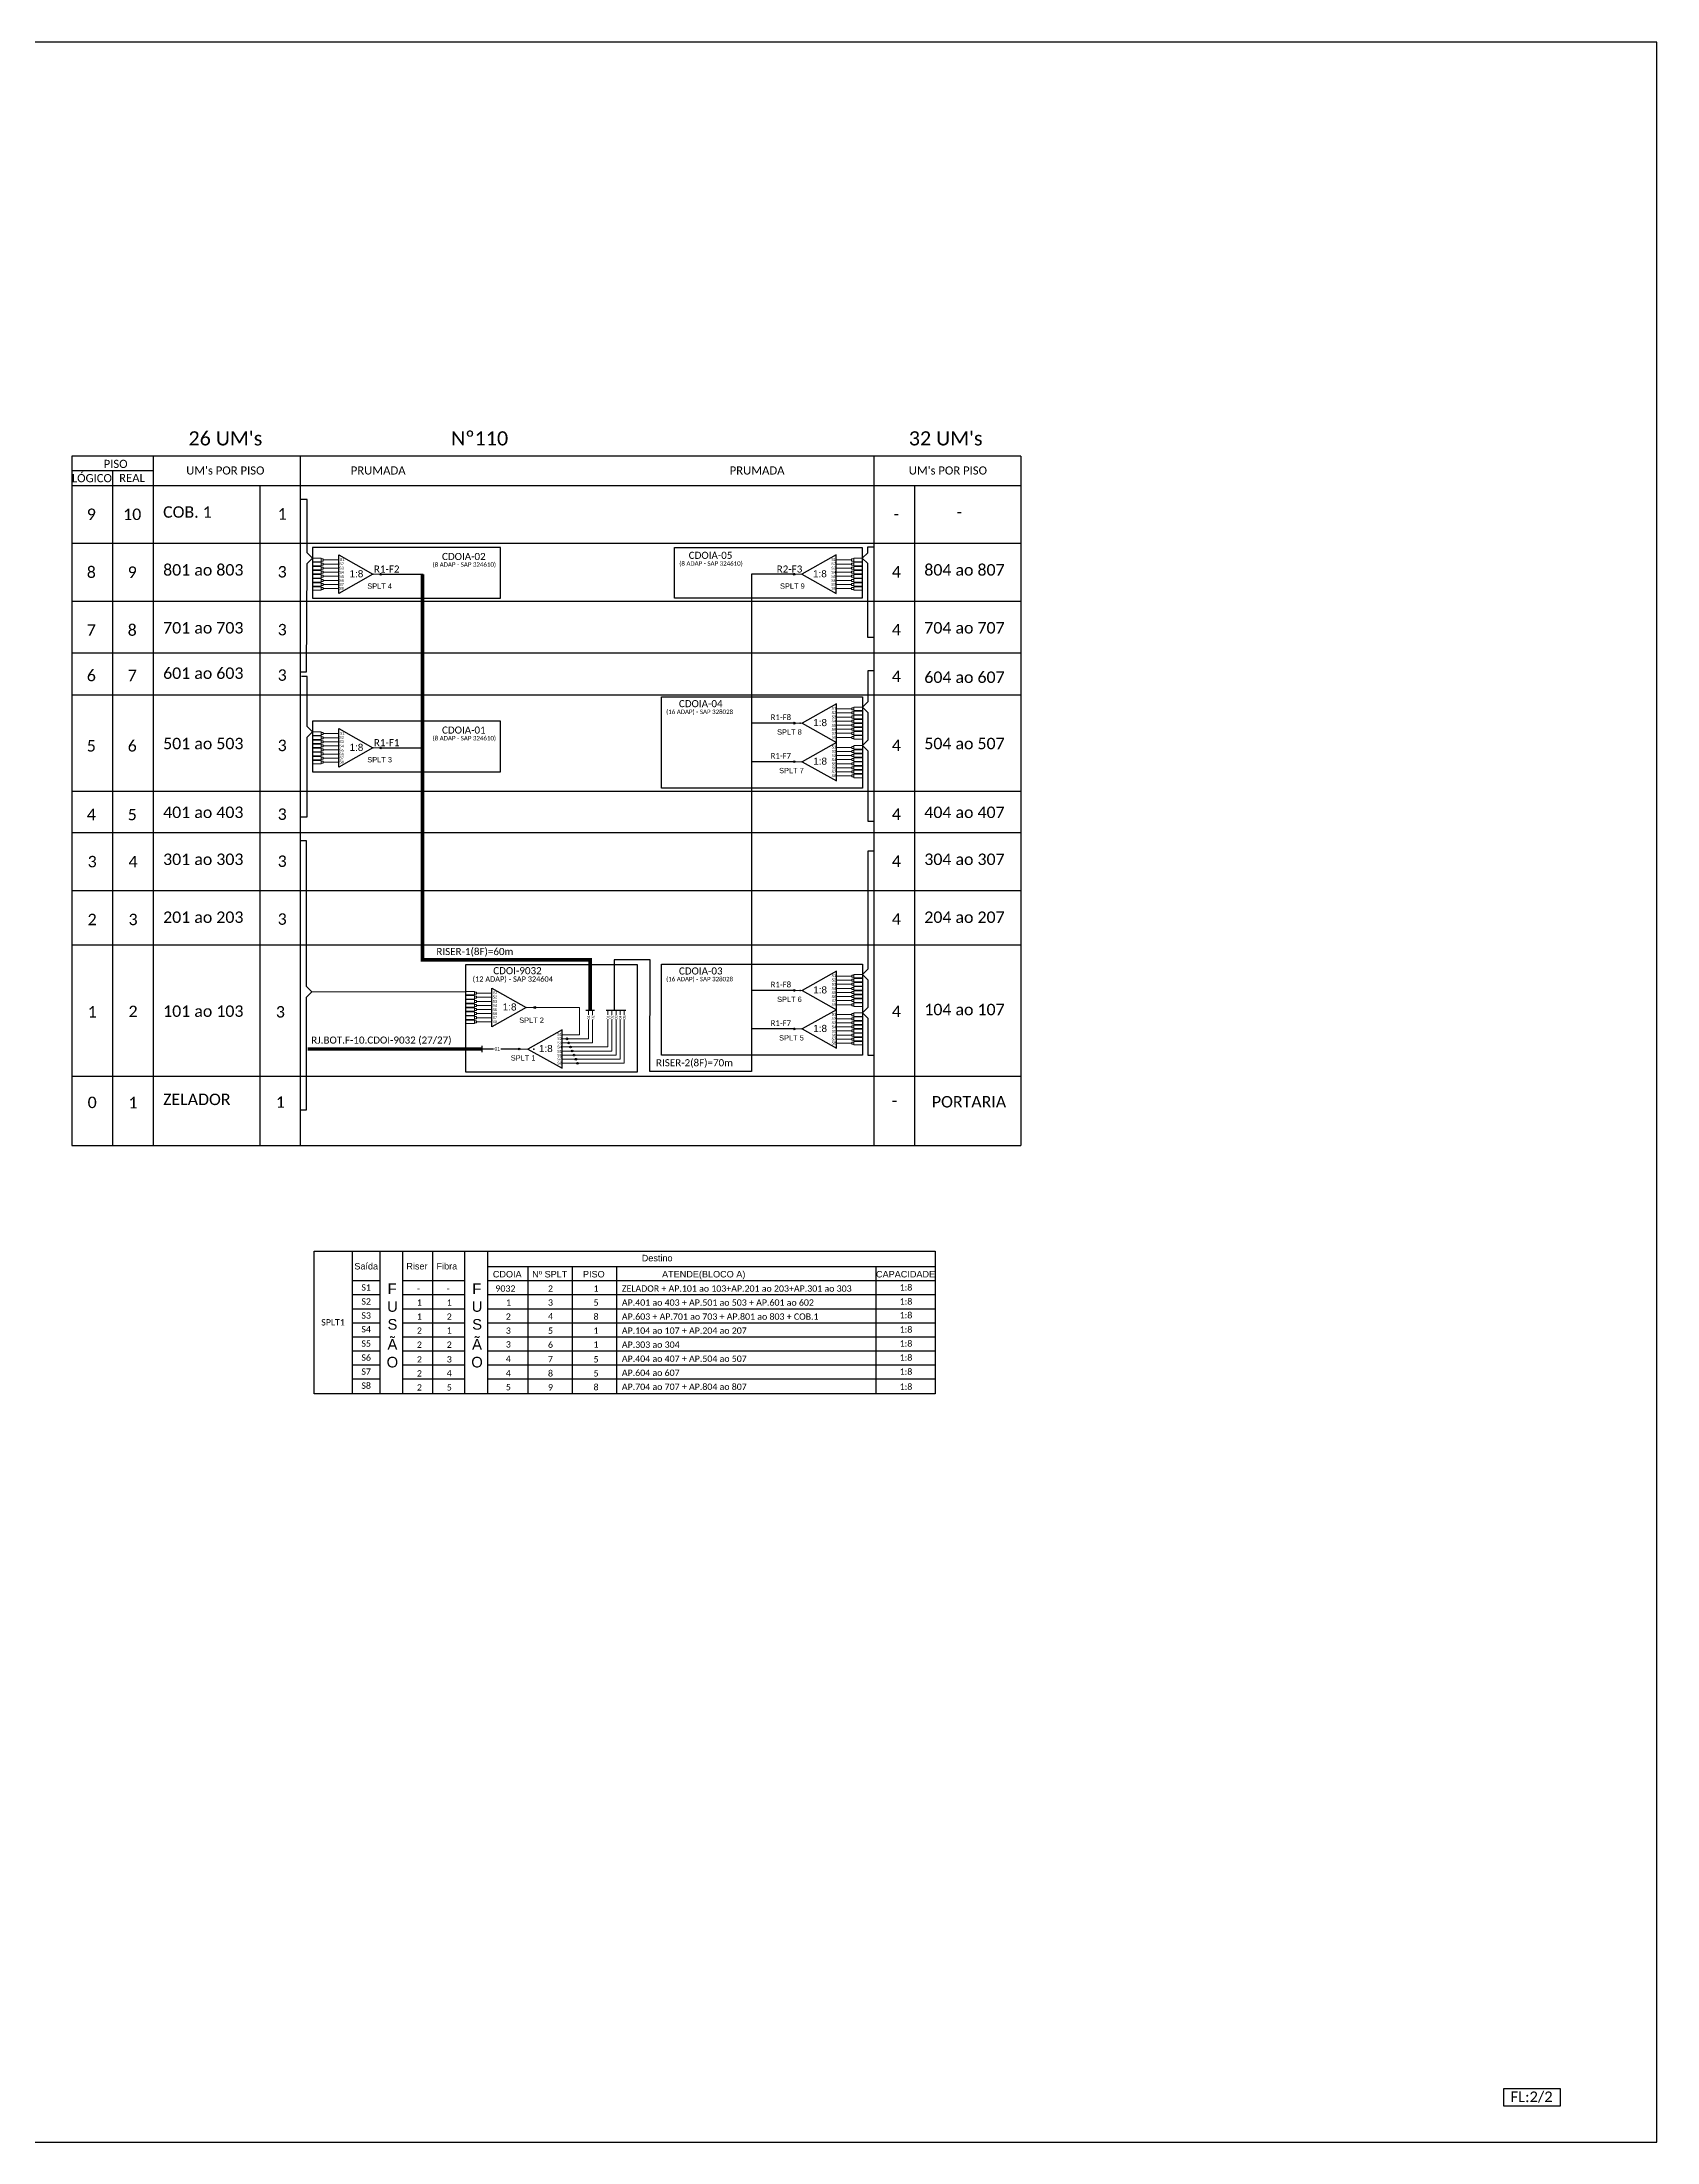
# Model space of a CAD drawing. Header units: metres. Extents: x -1286 to 457, y -500 to 94.
# Drawn here: x 0 to 457, y -500 to 94 of the extents above; entities that cross this region are included whole.
import ezdxf
from ezdxf.enums import TextEntityAlignment as Align

# ---------------------------------------------------------------- set-up
doc = ezdxf.new("R2010")
doc.units = ezdxf.units.M
doc.styles.add('ARIAL', font='arial.ttf')
doc.styles.add('WMF-Calibri0', font='calibri.ttf')

# ---------------------------------------------------------------- blocks, each defined once
blk = doc.blocks.new('SPLITTER FUTURO')
blk.add_point((0, 0))
at = {"style": 'ARIAL', "text_generation_flag": 6, "flags": 4}
for tag, p, height in [('SPLT', (-6.22, -4.1), 1.5), ('INSTAL.', (-6.25, -6.09), 1.25)]:
    blk.add_attdef(tag, p, '', height=height, rotation=180, dxfattribs=at)
blk = doc.blocks.new('SPLT_1-8_SC-APC_ESQ')
at = {"color": 3, "lineweight": 0}
for points in [[(2.41, -3.02), (0, -3.02)], [(2.41, -4), (0, -4)], [(2.41, -4.17), (0, -4.17)], [(2.41, -5.16), (0, -5.16)], [(2.41, -5.32), (0, -5.32)], [(2.41, -3.02), (2.41, -4)], [(2.41, -4.17), (2.41, -5.16)], [(2.41, -5.32), (2.41, -6.31)], [(2.99, -3.51), (7.37, -3.51)], [(7.37, -4.66), (2.99, -4.66)], [(7.37, -5.82), (2.99, -5.82)], [(2.41, -6.31), (0, -6.31)], [(2.41, -6.48), (0, -6.48)], [(2.41, -7.46), (0, -7.46)], [(2.41, -7.63), (0, -7.63)], [(2.41, -8.62), (0, -8.62)], [(2.41, -8.78), (0, -8.78)], [(2.41, -9.77), (0, -9.77)], [(2.41, -9.94), (0, -9.94)], [(2.41, -10.92), (0, -10.92)], [(2.41, -11.09), (0, -11.09)], [(2.41, -6.48), (2.41, -7.46)], [(2.41, -7.63), (2.41, -8.62)], [(2.41, -8.78), (2.41, -9.77)], [(2.41, -9.94), (2.41, -10.92)], [(2.41, -11.09), (2.41, -12.08)], [(7.37, -6.97), (2.99, -6.97)], [(7.37, -8.12), (2.99, -8.12)], [(7.37, -9.28), (2.99, -9.28)], [(7.37, -10.43), (2.99, -10.43)], [(7.37, -11.58), (2.99, -11.58)], [(2.41, -12.08), (0, -12.08)]]:
    blk.add_lwpolyline(points, dxfattribs=at)
for points in [[(2.99, -3.22), (2.41, -3.22), (2.41, -3.8), (2.99, -3.8)], [(2.99, -4.38), (2.41, -4.38), (2.41, -4.95), (2.99, -4.95)], [(2.99, -5.53), (2.41, -5.53), (2.41, -6.1), (2.99, -6.1)], [(2.99, -6.68), (2.41, -6.68), (2.41, -7.26), (2.99, -7.26)], [(2.99, -7.84), (2.41, -7.84), (2.41, -8.41), (2.99, -8.41)], [(2.99, -8.99), (2.41, -8.99), (2.41, -9.56), (2.99, -9.56)], [(2.99, -10.14), (2.41, -10.14), (2.41, -10.72), (2.99, -10.72)], [(2.99, -11.3), (2.41, -11.3), (2.41, -11.87), (2.99, -11.87)]]:
    blk.add_lwpolyline(points, close=True, dxfattribs=at)
at = {"color": 1}
blk.add_lwpolyline([(7.37, -2.1), (17.04, -7.55), (7.37, -13), (7.37, -2.1)], dxfattribs=at)
at = {"color": 1, "lineweight": 0}
blk.add_lwpolyline([(17.04, -7.55), (19.26, -7.55)], dxfattribs=at)
at = {"color": 1, "style": 'ARIAL'}
for s, height, p in [('S3', 0.75, (7.55, -6.18)), ('S2', 0.75, (7.56, -4.97)), ('S1', 0.75, (7.7, -3.78)), ('S5', 0.75, (7.55, -8.57)), ('S4', 0.75, (7.55, -7.36)), ('S6', 0.75, (7.55, -9.69)), ('S7', 0.75, (7.55, -10.78)), ('S8', 0.75, (7.55, -11.9)), ('1:8', 2, (10.45, -8.4))]:
    blk.add_text(s, height=height, dxfattribs=at).set_placement(p)
blk = doc.blocks.new('SPLT_1-8_SC-APC')
at = {"color": 1}
blk.add_lwpolyline([(-7.37, -2.1), (-17.04, -7.55), (-7.37, -13), (-7.37, -2.1)], dxfattribs=at)
at = {"color": 3, "lineweight": 0}
for points in [[(-2.99, -3.51), (-7.37, -3.51)], [(-7.37, -4.66), (-2.99, -4.66)], [(-7.37, -5.82), (-2.99, -5.82)], [(-2.41, -3.02), (-2.41, -4)], [(-2.41, -3.02), (0, -3.02)], [(-2.41, -4), (0, -4)], [(-2.41, -4.17), (-2.41, -5.16)], [(-2.41, -4.17), (0, -4.17)], [(-2.41, -5.16), (0, -5.16)], [(-2.41, -5.32), (-2.41, -6.31)], [(-2.41, -5.32), (0, -5.32)], [(-7.37, -6.97), (-2.99, -6.97)], [(-7.37, -8.12), (-2.99, -8.12)], [(-7.37, -9.28), (-2.99, -9.28)], [(-7.37, -10.43), (-2.99, -10.43)], [(-7.37, -11.58), (-2.99, -11.58)], [(-2.41, -6.31), (0, -6.31)], [(-2.41, -6.48), (-2.41, -7.46)], [(-2.41, -6.48), (0, -6.48)], [(-2.41, -7.46), (0, -7.46)], [(-2.41, -7.63), (-2.41, -8.62)], [(-2.41, -7.63), (0, -7.63)], [(-2.41, -8.62), (0, -8.62)], [(-2.41, -8.78), (-2.41, -9.77)], [(-2.41, -8.78), (0, -8.78)], [(-2.41, -9.77), (0, -9.77)], [(-2.41, -9.94), (-2.41, -10.92)], [(-2.41, -9.94), (0, -9.94)], [(-2.41, -10.92), (0, -10.92)], [(-2.41, -11.09), (-2.41, -12.08)], [(-2.41, -11.09), (0, -11.09)], [(-2.41, -12.08), (0, -12.08)]]:
    blk.add_lwpolyline(points, dxfattribs=at)
for points in [[(-2.99, -3.22), (-2.41, -3.22), (-2.41, -3.8), (-2.99, -3.8)], [(-2.99, -4.38), (-2.41, -4.38), (-2.41, -4.95), (-2.99, -4.95)], [(-2.99, -5.53), (-2.41, -5.53), (-2.41, -6.1), (-2.99, -6.1)], [(-2.99, -6.68), (-2.41, -6.68), (-2.41, -7.26), (-2.99, -7.26)], [(-2.99, -7.84), (-2.41, -7.84), (-2.41, -8.41), (-2.99, -8.41)], [(-2.99, -8.99), (-2.41, -8.99), (-2.41, -9.56), (-2.99, -9.56)], [(-2.99, -10.14), (-2.41, -10.14), (-2.41, -10.72), (-2.99, -10.72)], [(-2.99, -11.3), (-2.41, -11.3), (-2.41, -11.87), (-2.99, -11.87)]]:
    blk.add_lwpolyline(points, close=True, dxfattribs=at)
at = {"color": 1, "lineweight": 0}
blk.add_lwpolyline([(-17.04, -7.55), (-19.26, -7.55)], dxfattribs=at)
at = {"color": 1, "style": 'ARIAL'}
for s, height, p in [('S1', 0.75, (-8.74, -3.78)), ('S2', 0.75, (-8.74, -4.97)), ('S3', 0.75, (-8.74, -6.18)), ('1:8', 2, (-13.91, -8.4)), ('S4', 0.75, (-8.74, -7.36)), ('S5', 0.75, (-8.74, -8.57)), ('S6', 0.75, (-8.74, -9.69)), ('S7', 0.75, (-8.74, -10.78)), ('S8', 0.75, (-8.74, -11.9))]:
    blk.add_text(s, height=height, dxfattribs=at).set_placement(p)
blk = doc.blocks.new('SPLITTER_')
blk.add_point((0, 0))
at = {"style": 'ARIAL', "flags": 4}
blk.add_attdef('SPLT', (0, -3.26), '', height=1.5, dxfattribs=at)

msp = doc.modelspace()

# ---------------------------------------------------------------- hatches: boundary and pattern name
h = msp.add_hatch(color=3)
h.dxf.hatch_style = 1
edge = h.paths.add_edge_path()
edge.add_arc((95.91, -56.35), 0.242, 0, 360)
h = msp.add_hatch(color=3)
h.dxf.hatch_style = 1
edge = h.paths.add_edge_path()
edge.add_arc((212.86, -56.35), 0.242, 0, 360)
h = msp.add_hatch(color=3)
h.dxf.hatch_style = 1
edge = h.paths.add_edge_path()
edge.add_arc((212.91, -98.47), 0.256, 0, 360)
h = msp.add_hatch(color=3)
h.dxf.hatch_style = 1
edge = h.paths.add_edge_path()
edge.add_arc((95.91, -105.47), 0.242, 0, 360)
h = msp.add_hatch(color=3)
h.dxf.hatch_style = 1
edge = h.paths.add_edge_path()
edge.add_arc((212.91, -109.37), 0.256, 0, 360)
h = msp.add_hatch(color=3)
h.dxf.hatch_style = 1
edge = h.paths.add_edge_path()
edge.add_arc((212.91, -174.07), 0.256, 0, 360)
h = msp.add_hatch(color=3)
h.dxf.hatch_style = 1
edge = h.paths.add_edge_path()
edge.add_arc((139.51, -178.89), 0.256, 0, 360)
h = msp.add_hatch(color=3)
h.dxf.hatch_style = 1
edge = h.paths.add_edge_path()
edge.add_arc((148.59, -187.77), 0.242, 0, 360)
h = msp.add_hatch(color=3)
h.dxf.hatch_style = 1
edge = h.paths.add_edge_path()
edge.add_arc((149.09, -188.92), 0.242, 0, 360)
h = msp.add_hatch(color=3)
h.dxf.hatch_style = 1
edge = h.paths.add_edge_path()
edge.add_arc((149.59, -190.07), 0.242, 0, 360)
h = msp.add_hatch(color=3)
h.dxf.hatch_style = 1
edge = h.paths.add_edge_path()
edge.add_arc((212.91, -184.97), 0.256, 0, 360)
h = msp.add_hatch(color=3)
h.dxf.hatch_style = 1
edge = h.paths.add_edge_path()
edge.add_arc((135.09, -190.64), 0.242, 0, 360)
h = msp.add_hatch(color=3)
h.dxf.hatch_style = 1
edge = h.paths.add_edge_path()
edge.add_arc((150.09, -191.22), 0.242, 0, 360)
h = msp.add_hatch(color=3)
h.dxf.hatch_style = 1
edge = h.paths.add_edge_path()
edge.add_arc((150.59, -192.38), 0.242, 0, 360)
h = msp.add_hatch(color=3)
h.dxf.hatch_style = 1
edge = h.paths.add_edge_path()
edge.add_arc((151.09, -193.53), 0.242, 0, 360)
h = msp.add_hatch(color=3)
h.dxf.hatch_style = 1
edge = h.paths.add_edge_path()
edge.add_arc((151.59, -194.68), 0.242, 0, 360)

# ---------------------------------------------------------------- linework, layer by layer
at = {"color": 5}
for p, q in [((95.91, -56.35), (107.94, -56.35)), ((95.91, -105.47), (107.94, -105.47))]:
    msp.add_line(p, q, dxfattribs=at)
at = {"color": 6}
msp.add_line((212.86, -56.35), (200.84, -56.35), dxfattribs=at)
at = {"color": 5, "lineweight": 0}
for p, q in [((154.71, -187.77), (154.71, -182.41)), ((155.86, -188.92), (155.86, -182.41)), ((148.83, -187.77), (154.71, -187.77)), ((149.33, -188.92), (155.86, -188.92))]:
    msp.add_line(p, q, dxfattribs=at)
at = {"color": 6, "lineweight": 0}
for p, q in [((161.31, -191.22), (161.31, -182.41)), ((162.47, -192.38), (162.47, -182.41)), ((163.62, -193.53), (163.62, -182.41)), ((164.78, -194.68), (164.78, -182.41)), ((150.33, -191.22), (161.31, -191.22)), ((150.83, -192.38), (162.47, -192.38)), ((151.33, -193.53), (163.62, -193.53)), ((151.83, -194.68), (164.78, -194.68))]:
    msp.add_line(p, q, dxfattribs=at)
for p, q in [((77.13, -247.78), (252.77, -247.78)), ((77.13, -288.2), (77.13, -247.78)), ((87.79, -247.78), (87.79, -288.2)), ((95.68, -247.78), (95.68, -288.2)), ((102.15, -288.2), (102.15, -247.78)), ((110.6, -247.78), (110.6, -288.2)), ((119.62, -247.78), (119.62, -288.2)), ((126.1, -247.78), (126.1, -288.2)), ((252.77, -247.78), (252.77, -288.2)), ((126.1, -252.19), (252.77, -252.19)), ((137.5, -252.19), (137.5, -288.2)), ((150.07, -252.19), (150.07, -288.2)), ((162.62, -252.19), (162.62, -288.2)), ((235.98, -252.19), (235.98, -288.2)), ((87.79, -256.16), (95.68, -256.16)), ((87.79, -260.13), (95.68, -260.13)), ((102.15, -256.16), (119.62, -256.16)), ((102.15, -260.13), (119.62, -260.13)), ((126.1, -256.16), (252.77, -256.16)), ((126.1, -260.13), (252.77, -260.13)), ((87.79, -264.1), (95.68, -264.1)), ((102.15, -264.1), (119.62, -264.1)), ((126.1, -264.1), (252.77, -264.1)), ((87.79, -268.07), (95.68, -268.07)), ((87.79, -272.04), (95.68, -272.04)), ((102.15, -268.07), (119.62, -268.07)), ((102.15, -272.04), (119.62, -272.04)), ((126.1, -268.07), (252.77, -268.07)), ((126.1, -272.04), (252.77, -272.04)), ((87.79, -276.01), (95.68, -276.01)), ((102.15, -276.01), (119.62, -276.01)), ((126.1, -276.01), (252.77, -276.01)), ((87.79, -279.97), (95.68, -279.97)), ((87.79, -283.94), (95.68, -283.94)), ((102.15, -279.97), (119.62, -279.97)), ((102.15, -283.94), (119.62, -283.94)), ((126.1, -279.97), (252.77, -279.97)), ((126.1, -283.94), (252.77, -283.94)), ((252.77, -288.2), (77.13, -288.2))]:
    msp.add_line(p, q)
msp.add_lwpolyline([(-384.06, -499.81), (456.94, -499.81), (456.94, 94.19), (-384.06, 94.19)], close=True)
at = {"color": 0}
for points in [[(276.99, -22.99), (8.51, -22.99)], [(31.65, -27.1), (8.51, -27.1)]]:
    msp.add_lwpolyline(points, dxfattribs=at)
for points in [[(8.51, -22.99), (8.51, -31.21)], [(31.65, -31.21), (31.65, -22.99)], [(73.24, -31.21), (73.24, -22.99)], [(235.4, -22.99), (235.4, -31.21)], [(276.99, -22.99), (276.99, -31.21)], [(20.08, -27.1), (20.08, -31.21)], [(8.51, -31.21), (8.51, -217.9)], [(8.51, -31.21), (276.99, -31.21)], [(8.51, -31.21), (276.99, -31.21)], [(8.51, -31.21), (276.99, -31.21)], [(8.51, -31.21), (276.99, -31.21)], [(8.51, -31.21), (276.99, -31.21)], [(8.51, -31.21), (276.99, -31.21)], [(8.51, -31.21), (276.99, -31.21)], [(8.51, -31.21), (276.99, -31.21)], [(8.51, -31.21), (276.99, -31.21)], [(20.08, -31.21), (20.08, -217.9)], [(31.65, -217.9), (31.65, -31.21)], [(61.67, -31.21), (61.67, -217.9)], [(73.24, -217.9), (73.24, -31.21)], [(235.4, -31.21), (235.4, -217.9)], [(246.98, -217.9), (246.98, -31.21)], [(276.99, -31.21), (276.99, -217.9)], [(8.51, -47.58), (276.99, -47.58)], [(8.51, -47.58), (276.99, -47.58)], [(8.51, -63.96), (276.99, -63.96)], [(8.51, -78.58), (276.99, -78.58)], [(8.51, -90.49), (276.99, -90.49)], [(8.51, -117.68), (276.99, -117.68)], [(8.51, -129.44), (276.99, -129.44)], [(8.51, -145.82), (276.99, -145.82)], [(8.51, -161.2), (276.99, -161.2)], [(8.51, -198.32), (276.99, -198.32)], [(8.51, -217.9), (276.99, -217.9)]]:
    msp.add_lwpolyline(points)
at = {"color": 3}
for points in [[(73.29, -83.97), (74.94, -83.97), (75.08, -53.33), (76.65, -51.82), (75.08, -50.32), (75.08, -35.25), (73.43, -35.25)], [(235.34, -74.28), (233.69, -74.28), (233.69, -53.33), (232.12, -51.82), (233.69, -50.32), (233.69, -48.59), (235.34, -48.59)], [(73.43, -125), (75.08, -125), (75.08, -102.45), (76.65, -100.94), (75.08, -99.43), (75.15, -85.32), (73.5, -85.32)], [(235.4, -83.64), (233.75, -83.64), (233.74, -92.43), (232.18, -93.94), (233.74, -95.45), (233.74, -103.33), (232.18, -104.84), (233.74, -106.35), (233.74, -126.19), (235.39, -126.19)], [(73.23, -207.89), (74.88, -207.89), (74.89, -175.98), (76.46, -174.47), (74.89, -172.96), (74.89, -131.77), (73.24, -131.77)], [(235.4, -134.69), (233.75, -134.69), (233.74, -168.04), (232.18, -169.55), (233.74, -171.05), (233.74, -178.94), (232.18, -180.44), (233.74, -181.95), (233.74, -192.43), (235.39, -192.43)], [(76.46, -174.47), (119.99, -174.36)], [(124.63, -190.63), (127.79, -190.63)], [(129.86, -190.64), (135.09, -190.64)]]:
    msp.add_lwpolyline(points, dxfattribs=at)
at = {"color": 1}
for points in [[(129.78, -48.81), (76.65, -48.81), (76.65, -63.12), (129.78, -63.12)], [(178.99, -48.81), (232.12, -48.81), (232.12, -63.12), (178.99, -63.12)], [(175.38, -91.02), (232.2, -91.02), (232.2, -116.82), (175.38, -116.82)], [(129.78, -97.92), (76.65, -97.92), (76.65, -112.24), (129.78, -112.24)], [(119.99, -166.71), (168.46, -166.71), (168.46, -197.22), (119.99, -197.22)], [(175.38, -166.63), (232.2, -166.63), (232.2, -192.42), (175.38, -192.42)]]:
    msp.add_lwpolyline(points, close=True, dxfattribs=at)
at = {"color": 5, "const_width": 1}
msp.add_lwpolyline([(155.15, -179.7), (155.15, -165.42), (107.74, -165.42), (107.74, -56.35)], dxfattribs=at)
at = {"color": 6}
for points in [[(200.84, -56.35), (200.84, -197.01), (172.01, -197.01), (172.11, -165.4), (161.94, -165.4), (161.94, -179.7)], [(212.91, -98.47), (201.04, -98.47)], [(212.91, -109.37), (201.04, -109.37)], [(212.91, -174.07), (201.04, -174.07)], [(159.67, -179.7), (165.23, -179.7)], [(212.91, -184.97), (201.04, -184.97)]]:
    msp.add_lwpolyline(points, dxfattribs=at)
at = {"color": 7, "lineweight": 0}
for points in [[(139.51, -178.89), (152.1, -178.89), (152.1, -181.02)], [(152.1, -181.02), (152.1, -186.61)], [(147.21, -186.61), (148.33, -186.61), (152.1, -186.61)], [(147.21, -187.77), (148.59, -187.77)], [(147.21, -188.92), (149.09, -188.92)], [(147.21, -190.07), (149.59, -190.07)], [(147.21, -191.22), (150.09, -191.22)], [(147.21, -192.38), (150.59, -192.38)], [(147.21, -193.53), (151.09, -193.53)], [(147.21, -194.68), (151.59, -194.68)]]:
    msp.add_lwpolyline(points, dxfattribs=at)
at = {"color": 6, "lineweight": 0}
for points in [[(160.15, -182.41), (160.15, -190.07), (149.83, -190.07)], [(160.15, -179.7), (160.15, -181.02)], [(161.31, -179.7), (161.31, -180.98)], [(162.47, -179.7), (162.47, -180.99)], [(163.62, -179.7), (163.62, -180.98)], [(164.78, -179.7), (164.78, -180.98)]]:
    msp.add_lwpolyline(points, dxfattribs=at)
at = {"color": 5}
msp.add_lwpolyline([(153.94, -179.7), (156.36, -179.7)], dxfattribs=at)
at = {"color": 5, "lineweight": 0}
for points in [[(154.71, -179.7), (154.71, -180.99)], [(155.86, -179.7), (155.86, -180.98)]]:
    msp.add_lwpolyline(points, dxfattribs=at)
at = {"color": 1}
for points in [[(124.63, -191.5), (124.63, -189.77)], [(147.21, -185.2), (137.54, -190.65), (147.21, -196.1), (147.21, -185.2)]]:
    msp.add_lwpolyline(points, dxfattribs=at)
at = {"color": 1, "const_width": 1}
msp.add_lwpolyline([(75.21, -190.63), (124.63, -190.63)], dxfattribs=at)
at = {"color": 1, "lineweight": 0}
msp.add_lwpolyline([(137.54, -190.65), (135.32, -190.65)], dxfattribs=at)
at = {"color": 7}
msp.add_lwpolyline([(413.64, -484.64), (429.57, -484.64), (429.57, -489.7), (413.64, -489.7)], close=True, dxfattribs=at)
at = {"color": 3}
for centre, radius in [((95.91, -56.35), 0.242), ((212.86, -56.35), 0.242), ((212.91, -98.47), 0.256), ((95.91, -105.47), 0.242), ((212.91, -109.37), 0.256), ((212.91, -174.07), 0.256), ((139.51, -178.89), 0.256), ((148.59, -187.77), 0.242), ((149.09, -188.92), 0.242), ((149.59, -190.07), 0.242), ((212.91, -184.97), 0.256), ((135.09, -190.64), 0.242), ((150.09, -191.22), 0.242), ((150.59, -192.38), 0.242), ((151.09, -193.53), 0.242), ((151.59, -194.68), 0.242)]:
    msp.add_circle(centre, radius, dxfattribs=at)

# ---------------------------------------------------------------- block references
for p in [(76.65, -48.81), (76.65, -97.92), (119.99, -171.35)]:
    msp.add_blockref('SPLT_1-8_SC-APC_ESQ', p)
for p in [(232.12, -48.81), (232.18, -90.92), (232.18, -101.82), (232.18, -166.53), (232.18, -177.42)]:
    msp.add_blockref('SPLT_1-8_SC-APC', p, dxfattribs=at)
ref = msp.add_blockref('SPLITTER FUTURO', (93.69, -56.35), dxfattribs=dict(xscale=-1))
ref.add_attrib('SPLT', 'SPLT 4', (92.11, -60.45), dxfattribs={"height": 1.5, "rotation": 180, "style": 'ARIAL', "text_generation_flag": 6})
ref = msp.add_blockref('SPLITTER FUTURO', (215.09, -56.35))
ref.add_attrib('SPLT', 'SPLT 9', (208.86, -60.45), dxfattribs={"height": 1.5, "rotation": 180, "style": 'ARIAL', "text_generation_flag": 6})
ref = msp.add_blockref('SPLITTER_', (214.56, -98.47), dxfattribs=dict(xscale=-1))
ref.add_attrib('SPLT', 'SPLT 8', (208.03, -101.73), dxfattribs={"height": 1.5, "style": 'ARIAL'})
ref = msp.add_blockref('SPLITTER FUTURO', (93.69, -105.47), dxfattribs=dict(xscale=-1))
ref.add_attrib('SPLT', 'SPLT 3', (92.11, -109.56), dxfattribs={"height": 1.5, "rotation": 180, "style": 'ARIAL', "text_generation_flag": 6})
ref = msp.add_blockref('SPLITTER_', (215.14, -109.37), dxfattribs=dict(xscale=-1))
ref.add_attrib('SPLT', 'SPLT 7', (208.61, -112.63), dxfattribs={"height": 1.5, "style": 'ARIAL'})
ref = msp.add_blockref('SPLITTER_', (214.56, -174.07), dxfattribs=dict(xscale=-1))
ref.add_attrib('SPLT', 'SPLT 6', (208.03, -177.34), dxfattribs={"height": 1.5, "style": 'ARIAL'})
ref = msp.add_blockref('SPLITTER_', (215.14, -184.97), dxfattribs=dict(xscale=-1))
ref.add_attrib('SPLT', 'SPLT 5', (208.61, -188.23), dxfattribs={"height": 1.5, "style": 'ARIAL'})
ref = msp.add_blockref('SPLITTER_', (139.22, -190.65), dxfattribs=dict(xscale=-1))
ref.add_attrib('SPLT', 'SPLT 1', (132.69, -193.91), dxfattribs={"height": 1.5, "style": 'ARIAL'})

# ---------------------------------------------------------------- texts
at = {"color": 0, "style": 'WMF-Calibri0'}
for s, height, p in [("26 UM's", 4, (41.54, -19.92)), ('Nº110', 4, (115.82, -19.92)), ("32 UM's", 4, (245.29, -19.92)), ('  LÓGICO', 2.3, (6.92, -30.32)), ('     PISO', 2.3, (13.47, -26.29)), ('    REAL', 2.3, (18.68, -30.27)), ("UM's POR PISO", 2.3, (40.89, -28.15)), ('PRUMADA', 2.3, (87.43, -28.15)), ('PRUMADA', 2.3, (194.62, -28.15)), ("UM's POR PISO", 2.3, (245.29, -28.15))]:
    msp.add_text(s, height=height, dxfattribs=at).set_placement(p)
at = {"color": 7}
for s, height, style, p in [('COB. 1', 3.24, 'WMF-Calibri0', (34.36, -40.37)), ('-', 3.24, 'WMF-Calibri0', (258.82, -40.37)), ('801 ao 803', 3.24, 'WMF-Calibri0', (34.36, -56.74)), ('804 ao 807', 3.24, 'WMF-Calibri0', (249.68, -56.74)), ('701 ao 703', 3.24, 'WMF-Calibri0', (34.36, -73.12)), ('704 ao 707', 3.24, 'WMF-Calibri0', (249.68, -73.12)), ('601 ao 603', 3.24, 'WMF-Calibri0', (34.36, -85.96)), ('604 ao 607', 3.24, 'WMF-Calibri0', (249.68, -87.1)), ('501 ao 503', 3.24, 'WMF-Calibri0', (34.36, -105.86)), ('504 ao 507', 3.24, 'WMF-Calibri0', (249.68, -105.86)), ('401 ao 403', 3.24, 'WMF-Calibri0', (34.36, -125.31)), ('404 ao 407', 3.24, 'WMF-Calibri0', (249.68, -125.31)), ('301 ao 303', 3.24, 'WMF-Calibri0', (34.36, -138.6)), ('304 ao 307', 3.24, 'WMF-Calibri0', (249.68, -138.6)), ('201 ao 203', 3.24, 'WMF-Calibri0', (34.36, -154.98)), ('204 ao 207', 3.24, 'WMF-Calibri0', (249.68, -154.98)), ('104 ao 107', 3.24, 'WMF-Calibri0', (249.68, -181.1)), ('101 ao 103', 3.24, 'WMF-Calibri0', (34.36, -181.55)), ('SPLT 2', 1.5, 'ARIAL', (135.09, -183.25)), ('ZELADOR', 3.24, 'WMF-Calibri0', (34.36, -206.51)), ('PORTARIA', 3.24, 'WMF-Calibri0', (251.82, -207.18)), ('-', 1.79, 'WMF-Calibri0', (106.15, -259.3)), ('-', 1.79, 'WMF-Calibri0', (114.6, -259.3)), ('9032', 1.793, 'WMF-Calibri0', (128.36, -259.3)), ('2', 1.79, 'WMF-Calibri0', (143.23, -259.3)), ('1', 1.79, 'WMF-Calibri0', (156.12, -259.3)), ('ZELADOR + AP.101 ao 103+AP.201 ao 203+AP.301 ao 303', 1.7927, 'WMF-Calibri0', (164.13, -259.3)), ('1', 1.79, 'WMF-Calibri0', (106.15, -263.26)), ('1', 1.79, 'WMF-Calibri0', (106.15, -267.23)), ('2', 1.79, 'WMF-Calibri0', (114.6, -267.23)), ('1', 1.79, 'WMF-Calibri0', (114.6, -263.26)), ('2', 1.79, 'WMF-Calibri0', (131.31, -267.23)), ('1', 1.79, 'WMF-Calibri0', (131.35, -263.26)), ('4', 1.79, 'WMF-Calibri0', (143.23, -267.15)), ('3', 1.79, 'WMF-Calibri0', (143.23, -263.26)), ('8', 1.79, 'WMF-Calibri0', (156.12, -267.23)), ('5', 1.79, 'WMF-Calibri0', (156.12, -263.26)), ('AP.401 ao 403 + AP.501 ao 503 + AP.601 ao 602', 1.7927, 'WMF-Calibri0', (164.13, -263.26)), ('AP.603 + AP.701 ao 703 + AP.801 ao 803 + COB.1', 1.7927, 'WMF-Calibri0', (164.13, -267.23)), ('2', 1.79, 'WMF-Calibri0', (106.15, -271.2)), ('1', 1.79, 'WMF-Calibri0', (114.6, -271.12)), ('3', 1.79, 'WMF-Calibri0', (131.31, -271.2)), ('5', 1.79, 'WMF-Calibri0', (143.23, -271.2)), ('1', 1.79, 'WMF-Calibri0', (156.12, -271.2)), ('AP.104 ao 107 + AP.204 ao 207', 1.7927, 'WMF-Calibri0', (164.13, -271.2)), ('2', 1.79, 'WMF-Calibri0', (106.15, -275.17)), ('2', 1.79, 'WMF-Calibri0', (106.15, -279.31)), ('2', 1.79, 'WMF-Calibri0', (114.6, -275.17)), ('3', 1.79, 'WMF-Calibri0', (114.6, -279.31)), ('4', 1.79, 'WMF-Calibri0', (131.31, -279.14)), ('3', 1.79, 'WMF-Calibri0', (131.31, -275.09)), ('6', 1.79, 'WMF-Calibri0', (143.23, -275.17)), ('7', 1.79, 'WMF-Calibri0', (143.23, -279.23)), ('5', 1.79, 'WMF-Calibri0', (156.12, -279.31)), ('1', 1.79, 'WMF-Calibri0', (156.12, -275.09)), ('AP.303 ao 304', 1.7927, 'WMF-Calibri0', (164.13, -275.17)), ('AP.404 ao 407 + AP.504 ao 507', 1.7927, 'WMF-Calibri0', (164.13, -279.14)), ('2', 1.79, 'WMF-Calibri0', (106.15, -283.28)), ('4', 1.79, 'WMF-Calibri0', (114.6, -283.2)), ('4', 1.79, 'WMF-Calibri0', (131.31, -283.2)), ('8', 1.79, 'WMF-Calibri0', (143.23, -283.28)), ('5', 1.79, 'WMF-Calibri0', (156.12, -283.28)), ('AP.604 ao 607', 1.7927, 'WMF-Calibri0', (164.13, -283.11)), ('2', 1.79, 'WMF-Calibri0', (106.15, -287.25)), ('5', 1.79, 'WMF-Calibri0', (114.6, -287.25)), ('5', 1.79, 'WMF-Calibri0', (131.31, -287.17)), ('9', 1.79, 'WMF-Calibri0', (143.23, -287.25)), ('8', 1.79, 'WMF-Calibri0', (156.12, -287.17)), ('AP.704 ao 707 + AP.804 ao 807', 1.7927, 'WMF-Calibri0', (164.13, -287.07))]:
    msp.add_text(s, height=height, dxfattribs=dict(at, style=style)).set_placement(p)
at = {"color": 1, "style": 'WMF-Calibri0'}
for s, height, p in [('(8 ADAP - SAP 324610)', 1.25, (119.55, -54.24)), ('(8 ADAP - SAP 324610)', 1.25, (189.34, -53.93)), ('(16 ADAP) - SAP 328028', 1.25, (186.12, -95.89)), ('(8 ADAP - SAP 324610)', 1.25, (119.55, -103.36)), ('(12 ADAP) - SAP 324604', 1.5, (133.26, -171.61)), ('(16 ADAP) - SAP 328028', 1.25, (186.12, -171.49))]:
    msp.add_text(s, height=height, dxfattribs=at).set_placement(p, align=Align.CENTER)
at = {"color": 1}
for s, height, style, p in [('CDOIA-02', 2, 'WMF-Calibri0', (113.25, -52.32)), ('CDOIA-05', 2, 'WMF-Calibri0', (183.04, -52)), ('CDOIA-04', 2, 'WMF-Calibri0', (180.27, -93.96)), ('CDOIA-01', 2, 'WMF-Calibri0', (113.25, -101.43)), ('CDOI-9032', 2, 'WMF-Calibri0', (127.74, -169.49)), ('CDOIA-03', 2, 'WMF-Calibri0', (180.27, -169.57)), ('RJ.BOT.F-10.CDOI-9032 (27/27)', 2, 'WMF-Calibri0', (76.25, -189.12)), ('1:8', 2, 'ARIAL', (140.67, -191.5)), ('S1', 0.75, 'ARIAL', (145.84, -186.88)), ('S2', 0.75, 'ARIAL', (145.84, -188.07)), ('S3', 0.75, 'ARIAL', (145.84, -189.28)), ('S4', 0.75, 'ARIAL', (145.84, -190.46)), ('S5', 0.75, 'ARIAL', (145.84, -191.67)), ('S6', 0.75, 'ARIAL', (145.84, -192.79)), ('S7', 0.75, 'ARIAL', (145.84, -193.89)), ('S8', 0.75, 'ARIAL', (145.84, -195))]:
    msp.add_text(s, height=height, dxfattribs=dict(at, style=style)).set_placement(p)
at = {"color": 5, "style": 'WMF-Calibri0'}
for s, p in [('R1-F2', (93.98, -55.88)), ('R1-F1', (93.98, -104.99)), ('RISER-1(8F)=60m', (111.66, -164.08))]:
    msp.add_text(s, height=2, dxfattribs=at).set_placement(p)
at = {"color": 6, "style": 'WMF-Calibri0'}
for s, height, p in [('R2-F3', 2, (207.93, -55.88)), ('R1-F8', 1.6, (206.21, -97.6)), ('R1-F7', 1.6, (206.21, -108.5)), ('R1-F8', 1.6, (206.21, -173.21)), ('R1-F7', 1.6, (206.21, -184.1)), ('RISER-2(8F)=70m', 2, (173.79, -195.53))]:
    msp.add_text(s, height=height, dxfattribs=at).set_placement(p)
at = {"style": 'ARIAL'}
for s, p in [('01', (154.76, -181.7)), ('02', (155.92, -181.7)), ('01', (160.21, -181.73)), ('02', (161.37, -181.73)), ('03', (162.52, -181.73)), ('04', (163.68, -181.73)), ('05', (164.84, -181.73))]:
    msp.add_text(s, height=0.75, rotation=90, dxfattribs=at).set_placement(p, align=Align.MIDDLE_CENTER)
for s, height, p in [('01', 1, (128.88, -190.58)), ('Destino', 1.84, (174.11, -249.78)), ('Saída', 1.84, (91.81, -252.08)), ('Riser', 1.84, (106.17, -252.08)), ('Fibra', 1.84, (114.62, -252.08)), ('CDOIA', 1.84, (131.7, -254.34)), ('Nº SPLT', 1.84, (143.73, -254.34)), ('PISO', 1.84, (156.19, -254.34)), ('ATENDE(BLOCO A)', 1.84, (187.28, -254.34)), ('CAPACIDADE', 1.84, (244.38, -254.34))]:
    msp.add_text(s, height=height, dxfattribs=at).set_placement(p, align=Align.MIDDLE_CENTER)
at = {"linetype": 'Continuous', "style": 'ARIAL'}
for s, p in [('F', (97.86, -259.97)), ('F', (121.8, -259.97)), ('U', (97.71, -264.97)), ('S', (97.84, -270.02)), ('U', (121.65, -264.97)), ('S', (121.78, -270.02)), ('Ã', (97.82, -275.67)), ('Ã', (121.76, -275.67)), ('O', (97.58, -280.72)), ('O', (121.53, -280.72))]:
    msp.add_text(s, height=3, dxfattribs=at).set_placement(p)
at = {"style": 'WMF-Calibri0'}
msp.add_text('FL:2/2', height=3, dxfattribs=at).set_placement((415.51, -488.52))
at = {"color": 7, "style": 'WMF-Calibri0'}
for tag, flags, p in [('9', 4, (14.05, -39.4)), ('10', 4, (25.62, -39.4)), ('1', 4, (68.04, -39.29)), ('-', 4, (241.78, -39.29)), ('8', 4, (14.05, -55.77)), ('9', 4, (25.62, -55.77)), ('3', 4, (68.04, -55.66)), ('4', 4, (241.78, -55.66)), ('7', 4, (14.05, -72.14)), ('8', 4, (25.62, -72.14)), ('3', 4, (68.04, -72.03)), ('4', 4, (241.78, -72.03)), ('6', 4, (14.05, -84.99)), ('7', 4, (25.62, -84.99)), ('3', 4, (68.04, -84.87)), ('4', 4, (241.78, -85.25)), ('5', 4, (14.05, -104.89)), ('6', 4, (25.62, -104.89)), ('3', 4, (68.04, -104.77)), ('4', 4, (241.78, -104.77)), ('4', 4, (14.05, -124.33)), ('5', 4, (25.62, -124.33)), ('3', 4, (68.04, -124.22)), ('4', 4, (241.78, -124.22)), ('3', 4, (14.29, -137.63)), ('4', 4, (25.86, -137.63)), ('3', 4, (68.04, -137.52)), ('4', 4, (241.78, -137.52)), ('2', 4, (14.29, -154)), ('3', 4, (25.86, -154)), ('3', 4, (68.04, -153.89)), ('4', 4, (241.78, -153.89)), ('1', 4, (14.29, -180.13)), ('2', 12, (25.86, -180.01)), ('3', 4, (67.53, -180.13)), ('4', 4, (241.78, -180.01)), ('0', 4, (14.29, -205.74)), ('1', 12, (25.86, -205.8)), ('1', 4, (67.53, -205.66)), ('-', 4, (241.26, -205.29))]:
    msp.add_attdef(tag, text='XX', height=3.24, dxfattribs=dict(at, flags=flags)).set_placement(p, align=Align.MIDDLE_CENTER)
at = {"color": 7, "lineweight": 0, "style": 'WMF-Calibri0', "flags": 8}
for tag, p, s in [('S1', (90.44, -258.98), 'S1'), ('S2', (90.44, -262.95), 'S2'), ('1:8', (242.7, -258.98), '1:8'), ('1:8', (242.7, -262.95), '1:8'), ('SPLT1', (79.09, -268.85), 'XX'), ('S3', (90.44, -266.92), 'S3'), ('1:8', (242.7, -266.84), '1:8'), ('S4', (90.44, -270.81), 'S4'), ('S5', (90.44, -274.85), 'S5'), ('1:8', (242.7, -270.89), '1:8'), ('1:8', (242.7, -274.85), '1:8'), ('S6', (90.44, -278.82), 'S6'), ('1:8', (242.7, -278.82), '1:8'), ('S7', (90.44, -282.79), 'S7'), ('S8', (90.44, -286.76), 'S8'), ('1:8', (242.7, -282.79), '1:8'), ('1:8', (242.7, -287.05), '1:8')]:
    msp.add_attdef(tag, p, s, height=1.793, dxfattribs=at)

doc.saveas('drawing.dxf')
